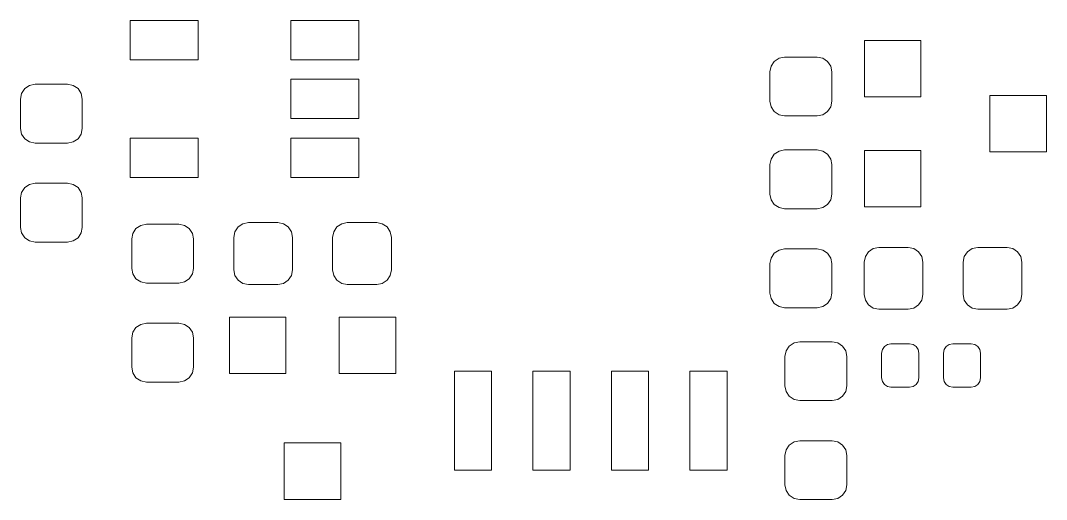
# Model space of a CAD drawing. Header units: millimetres. Extents: x -38 to 35, y -96 to 126.
# Drawn here: x -32.85 to -16.26, y 56.72 to 64.46 of the extents above; entities that cross this region are included whole.
import ezdxf

# ---------------------------------------------------------------- set-up
doc = ezdxf.new("R2010")
doc.units = ezdxf.units.MM
doc.header["$MEASUREMENT"] = 0
doc.layers.add('Layer 1', color=7, linetype='Continuous')

msp = doc.modelspace()

# ---------------------------------------------------------------- linework, layer by layer
at = {"layer": 'Layer 1', "color": 250, "lineweight": 9}
for points in [[(-31.0807, 63.8265), (-31.0807, 63.8265), (-29.9807, 63.8265), (-29.9807, 63.8265), (-29.9807, 63.8265), (-29.9807, 63.8265), (-29.9807, 64.4615), (-29.9807, 64.4615), (-29.9807, 64.4615), (-29.9807, 64.4615), (-31.0807, 64.4615), (-31.0807, 64.4615), (-31.0807, 64.4615), (-31.0807, 64.4615), (-31.0807, 63.8265), (-31.0807, 63.8265)], [(-28.4807, 63.8265), (-28.4807, 63.8265), (-27.3807, 63.8265), (-27.3807, 63.8265), (-27.3807, 63.8265), (-27.3807, 63.8265), (-27.3807, 64.4615), (-27.3807, 64.4615), (-27.3807, 64.4615), (-27.3807, 64.4615), (-28.4807, 64.4615), (-28.4807, 64.4615), (-28.4807, 64.4615), (-28.4807, 64.4615), (-28.4807, 63.8265), (-28.4807, 63.8265)], [(-28.4807, 62.8765), (-28.4807, 62.8765), (-27.3807, 62.8765), (-27.3807, 62.8765), (-27.3807, 62.8765), (-27.3807, 62.8765), (-27.3807, 63.5115), (-27.3807, 63.5115), (-27.3807, 63.5115), (-27.3807, 63.5115), (-28.4807, 63.5115), (-28.4807, 63.5115), (-28.4807, 63.5115), (-28.4807, 63.5115), (-28.4807, 62.8765), (-28.4807, 62.8765)], [(-31.0807, 61.9265), (-31.0807, 61.9265), (-29.9807, 61.9265), (-29.9807, 61.9265), (-29.9807, 61.9265), (-29.9807, 61.9265), (-29.9807, 62.5615), (-29.9807, 62.5615), (-29.9807, 62.5615), (-29.9807, 62.5615), (-31.0807, 62.5615), (-31.0807, 62.5615), (-31.0807, 62.5615), (-31.0807, 62.5615), (-31.0807, 61.9265), (-31.0807, 61.9265)], [(-28.4807, 61.9265), (-28.4807, 61.9265), (-27.3807, 61.9265), (-27.3807, 61.9265), (-27.3807, 61.9265), (-27.3807, 61.9265), (-27.3807, 62.5615), (-27.3807, 62.5615), (-27.3807, 62.5615), (-27.3807, 62.5615), (-28.4807, 62.5615), (-28.4807, 62.5615), (-28.4807, 62.5615), (-28.4807, 62.5615), (-28.4807, 61.9265), (-28.4807, 61.9265)], [(-25.2353, 57.1905), (-25.2353, 57.1905), (-25.2353, 58.7905), (-25.2353, 58.7905), (-25.2353, 58.7905), (-25.2353, 58.7905), (-25.8353, 58.7905), (-25.8353, 58.7905), (-25.8353, 58.7905), (-25.8353, 58.7905), (-25.8353, 57.1905), (-25.8353, 57.1905), (-25.8353, 57.1905), (-25.8353, 57.1905), (-25.2353, 57.1905), (-25.2353, 57.1905)], [(-23.9653, 57.1905), (-23.9653, 57.1905), (-23.9653, 58.7905), (-23.9653, 58.7905), (-23.9653, 58.7905), (-23.9653, 58.7905), (-24.5653, 58.7905), (-24.5653, 58.7905), (-24.5653, 58.7905), (-24.5653, 58.7905), (-24.5653, 57.1905), (-24.5653, 57.1905), (-24.5653, 57.1905), (-24.5653, 57.1905), (-23.9653, 57.1905), (-23.9653, 57.1905)], [(-22.6953, 57.1905), (-22.6953, 57.1905), (-22.6953, 58.7905), (-22.6953, 58.7905), (-22.6953, 58.7905), (-22.6953, 58.7905), (-23.2953, 58.7905), (-23.2953, 58.7905), (-23.2953, 58.7905), (-23.2953, 58.7905), (-23.2953, 57.1905), (-23.2953, 57.1905), (-23.2953, 57.1905), (-23.2953, 57.1905), (-22.6953, 57.1905), (-22.6953, 57.1905)], [(-21.4253, 57.1905), (-21.4253, 57.1905), (-21.4253, 58.7905), (-21.4253, 58.7905), (-21.4253, 58.7905), (-21.4253, 58.7905), (-22.0253, 58.7905), (-22.0253, 58.7905), (-22.0253, 58.7905), (-22.0253, 58.7905), (-22.0253, 57.1905), (-22.0253, 57.1905), (-22.0253, 57.1905), (-22.0253, 57.1905), (-21.4253, 57.1905), (-21.4253, 57.1905)]]:
    msp.add_open_spline(points, degree=3, knots=[0, 0, 0, 0, 0.2, 0.2, 0.2, 0.2, 0.4, 0.4, 0.4, 0.4, 0.6, 0.6, 0.6, 0.6, 1, 1, 1, 1], dxfattribs=at)
at = {"layer": 'Layer 1', "lineweight": 9}
for points, knots in [([(-19.2035, 63.2258), (-19.2035, 63.2258), (-18.2891, 63.2258), (-18.2891, 63.2258), (-18.2891, 63.2258), (-18.2891, 63.2258), (-18.2891, 64.1402), (-18.2891, 64.1402), (-18.2891, 64.1402), (-18.2891, 64.1402), (-19.2035, 64.1402), (-19.2035, 64.1402), (-19.2035, 64.1402), (-19.2035, 64.1402), (-19.2035, 63.2258), (-19.2035, 63.2258)], [0, 0, 0, 0, 0.2, 0.2, 0.2, 0.2, 0.4, 0.4, 0.4, 0.4, 0.6, 0.6, 0.6, 0.6, 1, 1, 1, 1]), ([(-20.4928, 63.869), (-20.4928, 63.869), (-20.5837, 63.8509), (-20.5837, 63.8509), (-20.5837, 63.8509), (-20.5837, 63.8509), (-20.6607, 63.7994), (-20.6607, 63.7994), (-20.6607, 63.7994), (-20.6607, 63.7994), (-20.7122, 63.7224), (-20.7122, 63.7224), (-20.7122, 63.7224), (-20.7122, 63.7224), (-20.7303, 63.6315), (-20.7303, 63.6315), (-20.7303, 63.6315), (-20.7303, 63.6315), (-20.7303, 63.1565), (-20.7303, 63.1565), (-20.7303, 63.1565), (-20.7303, 63.1565), (-20.7122, 63.0656), (-20.7122, 63.0656), (-20.7122, 63.0656), (-20.7122, 63.0656), (-20.6607, 62.9886), (-20.6607, 62.9886), (-20.6607, 62.9886), (-20.6607, 62.9886), (-20.5837, 62.9371), (-20.5837, 62.9371), (-20.5837, 62.9371), (-20.5837, 62.9371), (-20.4928, 62.919), (-20.4928, 62.919), (-20.4928, 62.919), (-20.4928, 62.919), (-19.9678, 62.919), (-19.9678, 62.919), (-19.9678, 62.919), (-19.9678, 62.919), (-19.8769, 62.9371), (-19.8769, 62.9371), (-19.8769, 62.9371), (-19.8769, 62.9371), (-19.7999, 62.9886), (-19.7999, 62.9886), (-19.7999, 62.9886), (-19.7999, 62.9886), (-19.7484, 63.0656), (-19.7484, 63.0656), (-19.7484, 63.0656), (-19.7484, 63.0656), (-19.7303, 63.1565), (-19.7303, 63.1565), (-19.7303, 63.1565), (-19.7303, 63.1565), (-19.7303, 63.6315), (-19.7303, 63.6315), (-19.7303, 63.6315), (-19.7303, 63.6315), (-19.7484, 63.7224), (-19.7484, 63.7224), (-19.7484, 63.7224), (-19.7484, 63.7224), (-19.7999, 63.7994), (-19.7999, 63.7994), (-19.7999, 63.7994), (-19.7999, 63.7994), (-19.8769, 63.8509), (-19.8769, 63.8509), (-19.8769, 63.8509), (-19.8769, 63.8509), (-19.9678, 63.869), (-19.9678, 63.869), (-19.9678, 63.869), (-19.9678, 63.869), (-20.4928, 63.869), (-20.4928, 63.869)], [0, 0, 0, 0, 0.047619, 0.047619, 0.047619, 0.047619, 0.0952381, 0.0952381, 0.0952381, 0.0952381, 0.1428571, 0.1428571, 0.1428571, 0.1428571, 0.1904762, 0.1904762, 0.1904762, 0.1904762, 0.2380952, 0.2380952, 0.2380952, 0.2380952, 0.2857143, 0.2857143, 0.2857143, 0.2857143, 0.3333333, 0.3333333, 0.3333333, 0.3333333, 0.3809524, 0.3809524, 0.3809524, 0.3809524, 0.4285714, 0.4285714, 0.4285714, 0.4285714, 0.4761905, 0.4761905, 0.4761905, 0.4761905, 0.5238095, 0.5238095, 0.5238095, 0.5238095, 0.5714286, 0.5714286, 0.5714286, 0.5714286, 0.6190476, 0.6190476, 0.6190476, 0.6190476, 0.6666667, 0.6666667, 0.6666667, 0.6666667, 0.7142857, 0.7142857, 0.7142857, 0.7142857, 0.7619048, 0.7619048, 0.7619048, 0.7619048, 0.8095238, 0.8095238, 0.8095238, 0.8095238, 0.8571429, 0.8571429, 0.8571429, 0.8571429, 0.9047619, 0.9047619, 0.9047619, 0.9047619, 1, 1, 1, 1]), ([(-32.0923, 62.4803), (-32.0923, 62.4803), (-32.0014, 62.4984), (-32.0014, 62.4984), (-32.0014, 62.4984), (-32.0014, 62.4984), (-31.9244, 62.5499), (-31.9244, 62.5499), (-31.9244, 62.5499), (-31.9244, 62.5499), (-31.8729, 62.6269), (-31.8729, 62.6269), (-31.8729, 62.6269), (-31.8729, 62.6269), (-31.8548, 62.7178), (-31.8548, 62.7178), (-31.8548, 62.7178), (-31.8548, 62.7178), (-31.8548, 63.1928), (-31.8548, 63.1928), (-31.8548, 63.1928), (-31.8548, 63.1928), (-31.8729, 63.2837), (-31.8729, 63.2837), (-31.8729, 63.2837), (-31.8729, 63.2837), (-31.9244, 63.3607), (-31.9244, 63.3607), (-31.9244, 63.3607), (-31.9244, 63.3607), (-32.0014, 63.4122), (-32.0014, 63.4122), (-32.0014, 63.4122), (-32.0014, 63.4122), (-32.0923, 63.4303), (-32.0923, 63.4303), (-32.0923, 63.4303), (-32.0923, 63.4303), (-32.6173, 63.4303), (-32.6173, 63.4303), (-32.6173, 63.4303), (-32.6173, 63.4303), (-32.7082, 63.4122), (-32.7082, 63.4122), (-32.7082, 63.4122), (-32.7082, 63.4122), (-32.7852, 63.3607), (-32.7852, 63.3607), (-32.7852, 63.3607), (-32.7852, 63.3607), (-32.8367, 63.2837), (-32.8367, 63.2837), (-32.8367, 63.2837), (-32.8367, 63.2837), (-32.8548, 63.1928), (-32.8548, 63.1928), (-32.8548, 63.1928), (-32.8548, 63.1928), (-32.8548, 62.7178), (-32.8548, 62.7178), (-32.8548, 62.7178), (-32.8548, 62.7178), (-32.8367, 62.6269), (-32.8367, 62.6269), (-32.8367, 62.6269), (-32.8367, 62.6269), (-32.7852, 62.5499), (-32.7852, 62.5499), (-32.7852, 62.5499), (-32.7852, 62.5499), (-32.7082, 62.4984), (-32.7082, 62.4984), (-32.7082, 62.4984), (-32.7082, 62.4984), (-32.6173, 62.4803), (-32.6173, 62.4803), (-32.6173, 62.4803), (-32.6173, 62.4803), (-32.0923, 62.4803), (-32.0923, 62.4803)], [0, 0, 0, 0, 0.047619, 0.047619, 0.047619, 0.047619, 0.0952381, 0.0952381, 0.0952381, 0.0952381, 0.1428571, 0.1428571, 0.1428571, 0.1428571, 0.1904762, 0.1904762, 0.1904762, 0.1904762, 0.2380952, 0.2380952, 0.2380952, 0.2380952, 0.2857143, 0.2857143, 0.2857143, 0.2857143, 0.3333333, 0.3333333, 0.3333333, 0.3333333, 0.3809524, 0.3809524, 0.3809524, 0.3809524, 0.4285714, 0.4285714, 0.4285714, 0.4285714, 0.4761905, 0.4761905, 0.4761905, 0.4761905, 0.5238095, 0.5238095, 0.5238095, 0.5238095, 0.5714286, 0.5714286, 0.5714286, 0.5714286, 0.6190476, 0.6190476, 0.6190476, 0.6190476, 0.6666667, 0.6666667, 0.6666667, 0.6666667, 0.7142857, 0.7142857, 0.7142857, 0.7142857, 0.7619048, 0.7619048, 0.7619048, 0.7619048, 0.8095238, 0.8095238, 0.8095238, 0.8095238, 0.8571429, 0.8571429, 0.8571429, 0.8571429, 0.9047619, 0.9047619, 0.9047619, 0.9047619, 1, 1, 1, 1]), ([(-17.1715, 62.3368), (-17.1715, 62.3368), (-16.2571, 62.3368), (-16.2571, 62.3368), (-16.2571, 62.3368), (-16.2571, 62.3368), (-16.2571, 63.2512), (-16.2571, 63.2512), (-16.2571, 63.2512), (-16.2571, 63.2512), (-17.1715, 63.2512), (-17.1715, 63.2512), (-17.1715, 63.2512), (-17.1715, 63.2512), (-17.1715, 62.3368), (-17.1715, 62.3368)], [0, 0, 0, 0, 0.2, 0.2, 0.2, 0.2, 0.4, 0.4, 0.4, 0.4, 0.6, 0.6, 0.6, 0.6, 1, 1, 1, 1]), ([(-19.9678, 61.419), (-19.9678, 61.419), (-19.8769, 61.4371), (-19.8769, 61.4371), (-19.8769, 61.4371), (-19.8769, 61.4371), (-19.7999, 61.4886), (-19.7999, 61.4886), (-19.7999, 61.4886), (-19.7999, 61.4886), (-19.7484, 61.5656), (-19.7484, 61.5656), (-19.7484, 61.5656), (-19.7484, 61.5656), (-19.7303, 61.6565), (-19.7303, 61.6565), (-19.7303, 61.6565), (-19.7303, 61.6565), (-19.7303, 62.1315), (-19.7303, 62.1315), (-19.7303, 62.1315), (-19.7303, 62.1315), (-19.7484, 62.2224), (-19.7484, 62.2224), (-19.7484, 62.2224), (-19.7484, 62.2224), (-19.7999, 62.2994), (-19.7999, 62.2994), (-19.7999, 62.2994), (-19.7999, 62.2994), (-19.8769, 62.3509), (-19.8769, 62.3509), (-19.8769, 62.3509), (-19.8769, 62.3509), (-19.9678, 62.369), (-19.9678, 62.369), (-19.9678, 62.369), (-19.9678, 62.369), (-20.4928, 62.369), (-20.4928, 62.369), (-20.4928, 62.369), (-20.4928, 62.369), (-20.5837, 62.3509), (-20.5837, 62.3509), (-20.5837, 62.3509), (-20.5837, 62.3509), (-20.6607, 62.2994), (-20.6607, 62.2994), (-20.6607, 62.2994), (-20.6607, 62.2994), (-20.7122, 62.2224), (-20.7122, 62.2224), (-20.7122, 62.2224), (-20.7122, 62.2224), (-20.7303, 62.1315), (-20.7303, 62.1315), (-20.7303, 62.1315), (-20.7303, 62.1315), (-20.7303, 61.6565), (-20.7303, 61.6565), (-20.7303, 61.6565), (-20.7303, 61.6565), (-20.7122, 61.5656), (-20.7122, 61.5656), (-20.7122, 61.5656), (-20.7122, 61.5656), (-20.6607, 61.4886), (-20.6607, 61.4886), (-20.6607, 61.4886), (-20.6607, 61.4886), (-20.5837, 61.4371), (-20.5837, 61.4371), (-20.5837, 61.4371), (-20.5837, 61.4371), (-20.4928, 61.419), (-20.4928, 61.419), (-20.4928, 61.419), (-20.4928, 61.419), (-19.9678, 61.419), (-19.9678, 61.419)], [0, 0, 0, 0, 0.047619, 0.047619, 0.047619, 0.047619, 0.0952381, 0.0952381, 0.0952381, 0.0952381, 0.1428571, 0.1428571, 0.1428571, 0.1428571, 0.1904762, 0.1904762, 0.1904762, 0.1904762, 0.2380952, 0.2380952, 0.2380952, 0.2380952, 0.2857143, 0.2857143, 0.2857143, 0.2857143, 0.3333333, 0.3333333, 0.3333333, 0.3333333, 0.3809524, 0.3809524, 0.3809524, 0.3809524, 0.4285714, 0.4285714, 0.4285714, 0.4285714, 0.4761905, 0.4761905, 0.4761905, 0.4761905, 0.5238095, 0.5238095, 0.5238095, 0.5238095, 0.5714286, 0.5714286, 0.5714286, 0.5714286, 0.6190476, 0.6190476, 0.6190476, 0.6190476, 0.6666667, 0.6666667, 0.6666667, 0.6666667, 0.7142857, 0.7142857, 0.7142857, 0.7142857, 0.7619048, 0.7619048, 0.7619048, 0.7619048, 0.8095238, 0.8095238, 0.8095238, 0.8095238, 0.8571429, 0.8571429, 0.8571429, 0.8571429, 0.9047619, 0.9047619, 0.9047619, 0.9047619, 1, 1, 1, 1]), ([(-19.2035, 61.4478), (-19.2035, 61.4478), (-18.2891, 61.4478), (-18.2891, 61.4478), (-18.2891, 61.4478), (-18.2891, 61.4478), (-18.2891, 62.3622), (-18.2891, 62.3622), (-18.2891, 62.3622), (-18.2891, 62.3622), (-19.2035, 62.3622), (-19.2035, 62.3622), (-19.2035, 62.3622), (-19.2035, 62.3622), (-19.2035, 61.4478), (-19.2035, 61.4478)], [0, 0, 0, 0, 0.2, 0.2, 0.2, 0.2, 0.4, 0.4, 0.4, 0.4, 0.6, 0.6, 0.6, 0.6, 1, 1, 1, 1]), ([(-32.0923, 60.8803), (-32.0923, 60.8803), (-32.0014, 60.8984), (-32.0014, 60.8984), (-32.0014, 60.8984), (-32.0014, 60.8984), (-31.9244, 60.9499), (-31.9244, 60.9499), (-31.9244, 60.9499), (-31.9244, 60.9499), (-31.8729, 61.0269), (-31.8729, 61.0269), (-31.8729, 61.0269), (-31.8729, 61.0269), (-31.8548, 61.1178), (-31.8548, 61.1178), (-31.8548, 61.1178), (-31.8548, 61.1178), (-31.8548, 61.5928), (-31.8548, 61.5928), (-31.8548, 61.5928), (-31.8548, 61.5928), (-31.8729, 61.6837), (-31.8729, 61.6837), (-31.8729, 61.6837), (-31.8729, 61.6837), (-31.9244, 61.7607), (-31.9244, 61.7607), (-31.9244, 61.7607), (-31.9244, 61.7607), (-32.0014, 61.8122), (-32.0014, 61.8122), (-32.0014, 61.8122), (-32.0014, 61.8122), (-32.0923, 61.8303), (-32.0923, 61.8303), (-32.0923, 61.8303), (-32.0923, 61.8303), (-32.6173, 61.8303), (-32.6173, 61.8303), (-32.6173, 61.8303), (-32.6173, 61.8303), (-32.7082, 61.8122), (-32.7082, 61.8122), (-32.7082, 61.8122), (-32.7082, 61.8122), (-32.7852, 61.7607), (-32.7852, 61.7607), (-32.7852, 61.7607), (-32.7852, 61.7607), (-32.8367, 61.6837), (-32.8367, 61.6837), (-32.8367, 61.6837), (-32.8367, 61.6837), (-32.8548, 61.5928), (-32.8548, 61.5928), (-32.8548, 61.5928), (-32.8548, 61.5928), (-32.8548, 61.1178), (-32.8548, 61.1178), (-32.8548, 61.1178), (-32.8548, 61.1178), (-32.8367, 61.0269), (-32.8367, 61.0269), (-32.8367, 61.0269), (-32.8367, 61.0269), (-32.7852, 60.9499), (-32.7852, 60.9499), (-32.7852, 60.9499), (-32.7852, 60.9499), (-32.7082, 60.8984), (-32.7082, 60.8984), (-32.7082, 60.8984), (-32.7082, 60.8984), (-32.6173, 60.8803), (-32.6173, 60.8803), (-32.6173, 60.8803), (-32.6173, 60.8803), (-32.0923, 60.8803), (-32.0923, 60.8803)], [0, 0, 0, 0, 0.047619, 0.047619, 0.047619, 0.047619, 0.0952381, 0.0952381, 0.0952381, 0.0952381, 0.1428571, 0.1428571, 0.1428571, 0.1428571, 0.1904762, 0.1904762, 0.1904762, 0.1904762, 0.2380952, 0.2380952, 0.2380952, 0.2380952, 0.2857143, 0.2857143, 0.2857143, 0.2857143, 0.3333333, 0.3333333, 0.3333333, 0.3333333, 0.3809524, 0.3809524, 0.3809524, 0.3809524, 0.4285714, 0.4285714, 0.4285714, 0.4285714, 0.4761905, 0.4761905, 0.4761905, 0.4761905, 0.5238095, 0.5238095, 0.5238095, 0.5238095, 0.5714286, 0.5714286, 0.5714286, 0.5714286, 0.6190476, 0.6190476, 0.6190476, 0.6190476, 0.6666667, 0.6666667, 0.6666667, 0.6666667, 0.7142857, 0.7142857, 0.7142857, 0.7142857, 0.7619048, 0.7619048, 0.7619048, 0.7619048, 0.8095238, 0.8095238, 0.8095238, 0.8095238, 0.8571429, 0.8571429, 0.8571429, 0.8571429, 0.9047619, 0.9047619, 0.9047619, 0.9047619, 1, 1, 1, 1]), ([(-30.8188, 61.1676), (-30.8188, 61.1676), (-30.9097, 61.1495), (-30.9097, 61.1495), (-30.9097, 61.1495), (-30.9097, 61.1495), (-30.9867, 61.098), (-30.9867, 61.098), (-30.9867, 61.098), (-30.9867, 61.098), (-31.0382, 61.021), (-31.0382, 61.021), (-31.0382, 61.021), (-31.0382, 61.021), (-31.0563, 60.9301), (-31.0563, 60.9301), (-31.0563, 60.9301), (-31.0563, 60.9301), (-31.0563, 60.4551), (-31.0563, 60.4551), (-31.0563, 60.4551), (-31.0563, 60.4551), (-31.0382, 60.3642), (-31.0382, 60.3642), (-31.0382, 60.3642), (-31.0382, 60.3642), (-30.9867, 60.2872), (-30.9867, 60.2872), (-30.9867, 60.2872), (-30.9867, 60.2872), (-30.9097, 60.2357), (-30.9097, 60.2357), (-30.9097, 60.2357), (-30.9097, 60.2357), (-30.8188, 60.2176), (-30.8188, 60.2176), (-30.8188, 60.2176), (-30.8188, 60.2176), (-30.2938, 60.2176), (-30.2938, 60.2176), (-30.2938, 60.2176), (-30.2938, 60.2176), (-30.2029, 60.2357), (-30.2029, 60.2357), (-30.2029, 60.2357), (-30.2029, 60.2357), (-30.1259, 60.2872), (-30.1259, 60.2872), (-30.1259, 60.2872), (-30.1259, 60.2872), (-30.0744, 60.3642), (-30.0744, 60.3642), (-30.0744, 60.3642), (-30.0744, 60.3642), (-30.0563, 60.4551), (-30.0563, 60.4551), (-30.0563, 60.4551), (-30.0563, 60.4551), (-30.0563, 60.9301), (-30.0563, 60.9301), (-30.0563, 60.9301), (-30.0563, 60.9301), (-30.0744, 61.021), (-30.0744, 61.021), (-30.0744, 61.021), (-30.0744, 61.021), (-30.1259, 61.098), (-30.1259, 61.098), (-30.1259, 61.098), (-30.1259, 61.098), (-30.2029, 61.1495), (-30.2029, 61.1495), (-30.2029, 61.1495), (-30.2029, 61.1495), (-30.2938, 61.1676), (-30.2938, 61.1676), (-30.2938, 61.1676), (-30.2938, 61.1676), (-30.8188, 61.1676), (-30.8188, 61.1676)], [0, 0, 0, 0, 0.047619, 0.047619, 0.047619, 0.047619, 0.0952381, 0.0952381, 0.0952381, 0.0952381, 0.1428571, 0.1428571, 0.1428571, 0.1428571, 0.1904762, 0.1904762, 0.1904762, 0.1904762, 0.2380952, 0.2380952, 0.2380952, 0.2380952, 0.2857143, 0.2857143, 0.2857143, 0.2857143, 0.3333333, 0.3333333, 0.3333333, 0.3333333, 0.3809524, 0.3809524, 0.3809524, 0.3809524, 0.4285714, 0.4285714, 0.4285714, 0.4285714, 0.4761905, 0.4761905, 0.4761905, 0.4761905, 0.5238095, 0.5238095, 0.5238095, 0.5238095, 0.5714286, 0.5714286, 0.5714286, 0.5714286, 0.6190476, 0.6190476, 0.6190476, 0.6190476, 0.6666667, 0.6666667, 0.6666667, 0.6666667, 0.7142857, 0.7142857, 0.7142857, 0.7142857, 0.7619048, 0.7619048, 0.7619048, 0.7619048, 0.8095238, 0.8095238, 0.8095238, 0.8095238, 0.8571429, 0.8571429, 0.8571429, 0.8571429, 0.9047619, 0.9047619, 0.9047619, 0.9047619, 1, 1, 1, 1]), ([(-29.4053, 60.4315), (-29.4053, 60.4315), (-29.3872, 60.3406), (-29.3872, 60.3406), (-29.3872, 60.3406), (-29.3872, 60.3406), (-29.3357, 60.2636), (-29.3357, 60.2636), (-29.3357, 60.2636), (-29.3357, 60.2636), (-29.2587, 60.2121), (-29.2587, 60.2121), (-29.2587, 60.2121), (-29.2587, 60.2121), (-29.1678, 60.194), (-29.1678, 60.194), (-29.1678, 60.194), (-29.1678, 60.194), (-28.6928, 60.194), (-28.6928, 60.194), (-28.6928, 60.194), (-28.6928, 60.194), (-28.6019, 60.2121), (-28.6019, 60.2121), (-28.6019, 60.2121), (-28.6019, 60.2121), (-28.5249, 60.2636), (-28.5249, 60.2636), (-28.5249, 60.2636), (-28.5249, 60.2636), (-28.4734, 60.3406), (-28.4734, 60.3406), (-28.4734, 60.3406), (-28.4734, 60.3406), (-28.4553, 60.4315), (-28.4553, 60.4315), (-28.4553, 60.4315), (-28.4553, 60.4315), (-28.4553, 60.9565), (-28.4553, 60.9565), (-28.4553, 60.9565), (-28.4553, 60.9565), (-28.4734, 61.0474), (-28.4734, 61.0474), (-28.4734, 61.0474), (-28.4734, 61.0474), (-28.5249, 61.1244), (-28.5249, 61.1244), (-28.5249, 61.1244), (-28.5249, 61.1244), (-28.6019, 61.1759), (-28.6019, 61.1759), (-28.6019, 61.1759), (-28.6019, 61.1759), (-28.6928, 61.194), (-28.6928, 61.194), (-28.6928, 61.194), (-28.6928, 61.194), (-29.1678, 61.194), (-29.1678, 61.194), (-29.1678, 61.194), (-29.1678, 61.194), (-29.2587, 61.1759), (-29.2587, 61.1759), (-29.2587, 61.1759), (-29.2587, 61.1759), (-29.3357, 61.1244), (-29.3357, 61.1244), (-29.3357, 61.1244), (-29.3357, 61.1244), (-29.3872, 61.0474), (-29.3872, 61.0474), (-29.3872, 61.0474), (-29.3872, 61.0474), (-29.4053, 60.9565), (-29.4053, 60.9565), (-29.4053, 60.9565), (-29.4053, 60.9565), (-29.4053, 60.4315), (-29.4053, 60.4315)], [0, 0, 0, 0, 0.047619, 0.047619, 0.047619, 0.047619, 0.0952381, 0.0952381, 0.0952381, 0.0952381, 0.1428571, 0.1428571, 0.1428571, 0.1428571, 0.1904762, 0.1904762, 0.1904762, 0.1904762, 0.2380952, 0.2380952, 0.2380952, 0.2380952, 0.2857143, 0.2857143, 0.2857143, 0.2857143, 0.3333333, 0.3333333, 0.3333333, 0.3333333, 0.3809524, 0.3809524, 0.3809524, 0.3809524, 0.4285714, 0.4285714, 0.4285714, 0.4285714, 0.4761905, 0.4761905, 0.4761905, 0.4761905, 0.5238095, 0.5238095, 0.5238095, 0.5238095, 0.5714286, 0.5714286, 0.5714286, 0.5714286, 0.6190476, 0.6190476, 0.6190476, 0.6190476, 0.6666667, 0.6666667, 0.6666667, 0.6666667, 0.7142857, 0.7142857, 0.7142857, 0.7142857, 0.7619048, 0.7619048, 0.7619048, 0.7619048, 0.8095238, 0.8095238, 0.8095238, 0.8095238, 0.8571429, 0.8571429, 0.8571429, 0.8571429, 0.9047619, 0.9047619, 0.9047619, 0.9047619, 1, 1, 1, 1]), ([(-27.8053, 60.4315), (-27.8053, 60.4315), (-27.7872, 60.3406), (-27.7872, 60.3406), (-27.7872, 60.3406), (-27.7872, 60.3406), (-27.7357, 60.2636), (-27.7357, 60.2636), (-27.7357, 60.2636), (-27.7357, 60.2636), (-27.6587, 60.2121), (-27.6587, 60.2121), (-27.6587, 60.2121), (-27.6587, 60.2121), (-27.5678, 60.194), (-27.5678, 60.194), (-27.5678, 60.194), (-27.5678, 60.194), (-27.0928, 60.194), (-27.0928, 60.194), (-27.0928, 60.194), (-27.0928, 60.194), (-27.0019, 60.2121), (-27.0019, 60.2121), (-27.0019, 60.2121), (-27.0019, 60.2121), (-26.9249, 60.2636), (-26.9249, 60.2636), (-26.9249, 60.2636), (-26.9249, 60.2636), (-26.8734, 60.3406), (-26.8734, 60.3406), (-26.8734, 60.3406), (-26.8734, 60.3406), (-26.8553, 60.4315), (-26.8553, 60.4315), (-26.8553, 60.4315), (-26.8553, 60.4315), (-26.8553, 60.9565), (-26.8553, 60.9565), (-26.8553, 60.9565), (-26.8553, 60.9565), (-26.8734, 61.0474), (-26.8734, 61.0474), (-26.8734, 61.0474), (-26.8734, 61.0474), (-26.9249, 61.1244), (-26.9249, 61.1244), (-26.9249, 61.1244), (-26.9249, 61.1244), (-27.0019, 61.1759), (-27.0019, 61.1759), (-27.0019, 61.1759), (-27.0019, 61.1759), (-27.0928, 61.194), (-27.0928, 61.194), (-27.0928, 61.194), (-27.0928, 61.194), (-27.5678, 61.194), (-27.5678, 61.194), (-27.5678, 61.194), (-27.5678, 61.194), (-27.6587, 61.1759), (-27.6587, 61.1759), (-27.6587, 61.1759), (-27.6587, 61.1759), (-27.7357, 61.1244), (-27.7357, 61.1244), (-27.7357, 61.1244), (-27.7357, 61.1244), (-27.7872, 61.0474), (-27.7872, 61.0474), (-27.7872, 61.0474), (-27.7872, 61.0474), (-27.8053, 60.9565), (-27.8053, 60.9565), (-27.8053, 60.9565), (-27.8053, 60.9565), (-27.8053, 60.4315), (-27.8053, 60.4315)], [0, 0, 0, 0, 0.047619, 0.047619, 0.047619, 0.047619, 0.0952381, 0.0952381, 0.0952381, 0.0952381, 0.1428571, 0.1428571, 0.1428571, 0.1428571, 0.1904762, 0.1904762, 0.1904762, 0.1904762, 0.2380952, 0.2380952, 0.2380952, 0.2380952, 0.2857143, 0.2857143, 0.2857143, 0.2857143, 0.3333333, 0.3333333, 0.3333333, 0.3333333, 0.3809524, 0.3809524, 0.3809524, 0.3809524, 0.4285714, 0.4285714, 0.4285714, 0.4285714, 0.4761905, 0.4761905, 0.4761905, 0.4761905, 0.5238095, 0.5238095, 0.5238095, 0.5238095, 0.5714286, 0.5714286, 0.5714286, 0.5714286, 0.6190476, 0.6190476, 0.6190476, 0.6190476, 0.6666667, 0.6666667, 0.6666667, 0.6666667, 0.7142857, 0.7142857, 0.7142857, 0.7142857, 0.7619048, 0.7619048, 0.7619048, 0.7619048, 0.8095238, 0.8095238, 0.8095238, 0.8095238, 0.8571429, 0.8571429, 0.8571429, 0.8571429, 0.9047619, 0.9047619, 0.9047619, 0.9047619, 1, 1, 1, 1]), ([(-19.9678, 59.819), (-19.9678, 59.819), (-19.8769, 59.8371), (-19.8769, 59.8371), (-19.8769, 59.8371), (-19.8769, 59.8371), (-19.7999, 59.8886), (-19.7999, 59.8886), (-19.7999, 59.8886), (-19.7999, 59.8886), (-19.7484, 59.9656), (-19.7484, 59.9656), (-19.7484, 59.9656), (-19.7484, 59.9656), (-19.7303, 60.0565), (-19.7303, 60.0565), (-19.7303, 60.0565), (-19.7303, 60.0565), (-19.7303, 60.5315), (-19.7303, 60.5315), (-19.7303, 60.5315), (-19.7303, 60.5315), (-19.7484, 60.6224), (-19.7484, 60.6224), (-19.7484, 60.6224), (-19.7484, 60.6224), (-19.7999, 60.6994), (-19.7999, 60.6994), (-19.7999, 60.6994), (-19.7999, 60.6994), (-19.8769, 60.7509), (-19.8769, 60.7509), (-19.8769, 60.7509), (-19.8769, 60.7509), (-19.9678, 60.769), (-19.9678, 60.769), (-19.9678, 60.769), (-19.9678, 60.769), (-20.4928, 60.769), (-20.4928, 60.769), (-20.4928, 60.769), (-20.4928, 60.769), (-20.5837, 60.7509), (-20.5837, 60.7509), (-20.5837, 60.7509), (-20.5837, 60.7509), (-20.6607, 60.6994), (-20.6607, 60.6994), (-20.6607, 60.6994), (-20.6607, 60.6994), (-20.7122, 60.6224), (-20.7122, 60.6224), (-20.7122, 60.6224), (-20.7122, 60.6224), (-20.7303, 60.5315), (-20.7303, 60.5315), (-20.7303, 60.5315), (-20.7303, 60.5315), (-20.7303, 60.0565), (-20.7303, 60.0565), (-20.7303, 60.0565), (-20.7303, 60.0565), (-20.7122, 59.9656), (-20.7122, 59.9656), (-20.7122, 59.9656), (-20.7122, 59.9656), (-20.6607, 59.8886), (-20.6607, 59.8886), (-20.6607, 59.8886), (-20.6607, 59.8886), (-20.5837, 59.8371), (-20.5837, 59.8371), (-20.5837, 59.8371), (-20.5837, 59.8371), (-20.4928, 59.819), (-20.4928, 59.819), (-20.4928, 59.819), (-20.4928, 59.819), (-19.9678, 59.819), (-19.9678, 59.819)], [0, 0, 0, 0, 0.047619, 0.047619, 0.047619, 0.047619, 0.0952381, 0.0952381, 0.0952381, 0.0952381, 0.1428571, 0.1428571, 0.1428571, 0.1428571, 0.1904762, 0.1904762, 0.1904762, 0.1904762, 0.2380952, 0.2380952, 0.2380952, 0.2380952, 0.2857143, 0.2857143, 0.2857143, 0.2857143, 0.3333333, 0.3333333, 0.3333333, 0.3333333, 0.3809524, 0.3809524, 0.3809524, 0.3809524, 0.4285714, 0.4285714, 0.4285714, 0.4285714, 0.4761905, 0.4761905, 0.4761905, 0.4761905, 0.5238095, 0.5238095, 0.5238095, 0.5238095, 0.5714286, 0.5714286, 0.5714286, 0.5714286, 0.6190476, 0.6190476, 0.6190476, 0.6190476, 0.6666667, 0.6666667, 0.6666667, 0.6666667, 0.7142857, 0.7142857, 0.7142857, 0.7142857, 0.7619048, 0.7619048, 0.7619048, 0.7619048, 0.8095238, 0.8095238, 0.8095238, 0.8095238, 0.8571429, 0.8571429, 0.8571429, 0.8571429, 0.9047619, 0.9047619, 0.9047619, 0.9047619, 1, 1, 1, 1]), ([(-18.2553, 60.5565), (-18.2553, 60.5565), (-18.2734, 60.6474), (-18.2734, 60.6474), (-18.2734, 60.6474), (-18.2734, 60.6474), (-18.3249, 60.7244), (-18.3249, 60.7244), (-18.3249, 60.7244), (-18.3249, 60.7244), (-18.4019, 60.7759), (-18.4019, 60.7759), (-18.4019, 60.7759), (-18.4019, 60.7759), (-18.4928, 60.794), (-18.4928, 60.794), (-18.4928, 60.794), (-18.4928, 60.794), (-18.9678, 60.794), (-18.9678, 60.794), (-18.9678, 60.794), (-18.9678, 60.794), (-19.0587, 60.7759), (-19.0587, 60.7759), (-19.0587, 60.7759), (-19.0587, 60.7759), (-19.1357, 60.7244), (-19.1357, 60.7244), (-19.1357, 60.7244), (-19.1357, 60.7244), (-19.1872, 60.6474), (-19.1872, 60.6474), (-19.1872, 60.6474), (-19.1872, 60.6474), (-19.2053, 60.5565), (-19.2053, 60.5565), (-19.2053, 60.5565), (-19.2053, 60.5565), (-19.2053, 60.0315), (-19.2053, 60.0315), (-19.2053, 60.0315), (-19.2053, 60.0315), (-19.1872, 59.9406), (-19.1872, 59.9406), (-19.1872, 59.9406), (-19.1872, 59.9406), (-19.1357, 59.8636), (-19.1357, 59.8636), (-19.1357, 59.8636), (-19.1357, 59.8636), (-19.0587, 59.8121), (-19.0587, 59.8121), (-19.0587, 59.8121), (-19.0587, 59.8121), (-18.9678, 59.794), (-18.9678, 59.794), (-18.9678, 59.794), (-18.9678, 59.794), (-18.4928, 59.794), (-18.4928, 59.794), (-18.4928, 59.794), (-18.4928, 59.794), (-18.4019, 59.8121), (-18.4019, 59.8121), (-18.4019, 59.8121), (-18.4019, 59.8121), (-18.3249, 59.8636), (-18.3249, 59.8636), (-18.3249, 59.8636), (-18.3249, 59.8636), (-18.2734, 59.9406), (-18.2734, 59.9406), (-18.2734, 59.9406), (-18.2734, 59.9406), (-18.2553, 60.0315), (-18.2553, 60.0315), (-18.2553, 60.0315), (-18.2553, 60.0315), (-18.2553, 60.5565), (-18.2553, 60.5565)], [0, 0, 0, 0, 0.047619, 0.047619, 0.047619, 0.047619, 0.0952381, 0.0952381, 0.0952381, 0.0952381, 0.1428571, 0.1428571, 0.1428571, 0.1428571, 0.1904762, 0.1904762, 0.1904762, 0.1904762, 0.2380952, 0.2380952, 0.2380952, 0.2380952, 0.2857143, 0.2857143, 0.2857143, 0.2857143, 0.3333333, 0.3333333, 0.3333333, 0.3333333, 0.3809524, 0.3809524, 0.3809524, 0.3809524, 0.4285714, 0.4285714, 0.4285714, 0.4285714, 0.4761905, 0.4761905, 0.4761905, 0.4761905, 0.5238095, 0.5238095, 0.5238095, 0.5238095, 0.5714286, 0.5714286, 0.5714286, 0.5714286, 0.6190476, 0.6190476, 0.6190476, 0.6190476, 0.6666667, 0.6666667, 0.6666667, 0.6666667, 0.7142857, 0.7142857, 0.7142857, 0.7142857, 0.7619048, 0.7619048, 0.7619048, 0.7619048, 0.8095238, 0.8095238, 0.8095238, 0.8095238, 0.8571429, 0.8571429, 0.8571429, 0.8571429, 0.9047619, 0.9047619, 0.9047619, 0.9047619, 1, 1, 1, 1]), ([(-16.6553, 60.5565), (-16.6553, 60.5565), (-16.6734, 60.6474), (-16.6734, 60.6474), (-16.6734, 60.6474), (-16.6734, 60.6474), (-16.7249, 60.7244), (-16.7249, 60.7244), (-16.7249, 60.7244), (-16.7249, 60.7244), (-16.8019, 60.7759), (-16.8019, 60.7759), (-16.8019, 60.7759), (-16.8019, 60.7759), (-16.8928, 60.794), (-16.8928, 60.794), (-16.8928, 60.794), (-16.8928, 60.794), (-17.3678, 60.794), (-17.3678, 60.794), (-17.3678, 60.794), (-17.3678, 60.794), (-17.4587, 60.7759), (-17.4587, 60.7759), (-17.4587, 60.7759), (-17.4587, 60.7759), (-17.5357, 60.7244), (-17.5357, 60.7244), (-17.5357, 60.7244), (-17.5357, 60.7244), (-17.5872, 60.6474), (-17.5872, 60.6474), (-17.5872, 60.6474), (-17.5872, 60.6474), (-17.6053, 60.5565), (-17.6053, 60.5565), (-17.6053, 60.5565), (-17.6053, 60.5565), (-17.6053, 60.0315), (-17.6053, 60.0315), (-17.6053, 60.0315), (-17.6053, 60.0315), (-17.5872, 59.9406), (-17.5872, 59.9406), (-17.5872, 59.9406), (-17.5872, 59.9406), (-17.5357, 59.8636), (-17.5357, 59.8636), (-17.5357, 59.8636), (-17.5357, 59.8636), (-17.4587, 59.8121), (-17.4587, 59.8121), (-17.4587, 59.8121), (-17.4587, 59.8121), (-17.3678, 59.794), (-17.3678, 59.794), (-17.3678, 59.794), (-17.3678, 59.794), (-16.8928, 59.794), (-16.8928, 59.794), (-16.8928, 59.794), (-16.8928, 59.794), (-16.8019, 59.8121), (-16.8019, 59.8121), (-16.8019, 59.8121), (-16.8019, 59.8121), (-16.7249, 59.8636), (-16.7249, 59.8636), (-16.7249, 59.8636), (-16.7249, 59.8636), (-16.6734, 59.9406), (-16.6734, 59.9406), (-16.6734, 59.9406), (-16.6734, 59.9406), (-16.6553, 60.0315), (-16.6553, 60.0315), (-16.6553, 60.0315), (-16.6553, 60.0315), (-16.6553, 60.5565), (-16.6553, 60.5565)], [0, 0, 0, 0, 0.047619, 0.047619, 0.047619, 0.047619, 0.0952381, 0.0952381, 0.0952381, 0.0952381, 0.1428571, 0.1428571, 0.1428571, 0.1428571, 0.1904762, 0.1904762, 0.1904762, 0.1904762, 0.2380952, 0.2380952, 0.2380952, 0.2380952, 0.2857143, 0.2857143, 0.2857143, 0.2857143, 0.3333333, 0.3333333, 0.3333333, 0.3333333, 0.3809524, 0.3809524, 0.3809524, 0.3809524, 0.4285714, 0.4285714, 0.4285714, 0.4285714, 0.4761905, 0.4761905, 0.4761905, 0.4761905, 0.5238095, 0.5238095, 0.5238095, 0.5238095, 0.5714286, 0.5714286, 0.5714286, 0.5714286, 0.6190476, 0.6190476, 0.6190476, 0.6190476, 0.6666667, 0.6666667, 0.6666667, 0.6666667, 0.7142857, 0.7142857, 0.7142857, 0.7142857, 0.7619048, 0.7619048, 0.7619048, 0.7619048, 0.8095238, 0.8095238, 0.8095238, 0.8095238, 0.8571429, 0.8571429, 0.8571429, 0.8571429, 0.9047619, 0.9047619, 0.9047619, 0.9047619, 1, 1, 1, 1]), ([(-29.4765, 59.6672), (-29.4765, 59.6672), (-29.4765, 58.7528), (-29.4765, 58.7528), (-29.4765, 58.7528), (-29.4765, 58.7528), (-28.5621, 58.7528), (-28.5621, 58.7528), (-28.5621, 58.7528), (-28.5621, 58.7528), (-28.5621, 59.6672), (-28.5621, 59.6672), (-28.5621, 59.6672), (-28.5621, 59.6672), (-29.4765, 59.6672), (-29.4765, 59.6672)], [0, 0, 0, 0, 0.2, 0.2, 0.2, 0.2, 0.4, 0.4, 0.4, 0.4, 0.6, 0.6, 0.6, 0.6, 1, 1, 1, 1]), ([(-27.6985, 59.6672), (-27.6985, 59.6672), (-27.6985, 58.7528), (-27.6985, 58.7528), (-27.6985, 58.7528), (-27.6985, 58.7528), (-26.7841, 58.7528), (-26.7841, 58.7528), (-26.7841, 58.7528), (-26.7841, 58.7528), (-26.7841, 59.6672), (-26.7841, 59.6672), (-26.7841, 59.6672), (-26.7841, 59.6672), (-27.6985, 59.6672), (-27.6985, 59.6672)], [0, 0, 0, 0, 0.2, 0.2, 0.2, 0.2, 0.4, 0.4, 0.4, 0.4, 0.6, 0.6, 0.6, 0.6, 1, 1, 1, 1]), ([(-30.8188, 59.5676), (-30.8188, 59.5676), (-30.9097, 59.5495), (-30.9097, 59.5495), (-30.9097, 59.5495), (-30.9097, 59.5495), (-30.9867, 59.498), (-30.9867, 59.498), (-30.9867, 59.498), (-30.9867, 59.498), (-31.0382, 59.421), (-31.0382, 59.421), (-31.0382, 59.421), (-31.0382, 59.421), (-31.0563, 59.3301), (-31.0563, 59.3301), (-31.0563, 59.3301), (-31.0563, 59.3301), (-31.0563, 58.8551), (-31.0563, 58.8551), (-31.0563, 58.8551), (-31.0563, 58.8551), (-31.0382, 58.7642), (-31.0382, 58.7642), (-31.0382, 58.7642), (-31.0382, 58.7642), (-30.9867, 58.6872), (-30.9867, 58.6872), (-30.9867, 58.6872), (-30.9867, 58.6872), (-30.9097, 58.6357), (-30.9097, 58.6357), (-30.9097, 58.6357), (-30.9097, 58.6357), (-30.8188, 58.6176), (-30.8188, 58.6176), (-30.8188, 58.6176), (-30.8188, 58.6176), (-30.2938, 58.6176), (-30.2938, 58.6176), (-30.2938, 58.6176), (-30.2938, 58.6176), (-30.2029, 58.6357), (-30.2029, 58.6357), (-30.2029, 58.6357), (-30.2029, 58.6357), (-30.1259, 58.6872), (-30.1259, 58.6872), (-30.1259, 58.6872), (-30.1259, 58.6872), (-30.0744, 58.7642), (-30.0744, 58.7642), (-30.0744, 58.7642), (-30.0744, 58.7642), (-30.0563, 58.8551), (-30.0563, 58.8551), (-30.0563, 58.8551), (-30.0563, 58.8551), (-30.0563, 59.3301), (-30.0563, 59.3301), (-30.0563, 59.3301), (-30.0563, 59.3301), (-30.0744, 59.421), (-30.0744, 59.421), (-30.0744, 59.421), (-30.0744, 59.421), (-30.1259, 59.498), (-30.1259, 59.498), (-30.1259, 59.498), (-30.1259, 59.498), (-30.2029, 59.5495), (-30.2029, 59.5495), (-30.2029, 59.5495), (-30.2029, 59.5495), (-30.2938, 59.5676), (-30.2938, 59.5676), (-30.2938, 59.5676), (-30.2938, 59.5676), (-30.8188, 59.5676), (-30.8188, 59.5676)], [0, 0, 0, 0, 0.047619, 0.047619, 0.047619, 0.047619, 0.0952381, 0.0952381, 0.0952381, 0.0952381, 0.1428571, 0.1428571, 0.1428571, 0.1428571, 0.1904762, 0.1904762, 0.1904762, 0.1904762, 0.2380952, 0.2380952, 0.2380952, 0.2380952, 0.2857143, 0.2857143, 0.2857143, 0.2857143, 0.3333333, 0.3333333, 0.3333333, 0.3333333, 0.3809524, 0.3809524, 0.3809524, 0.3809524, 0.4285714, 0.4285714, 0.4285714, 0.4285714, 0.4761905, 0.4761905, 0.4761905, 0.4761905, 0.5238095, 0.5238095, 0.5238095, 0.5238095, 0.5714286, 0.5714286, 0.5714286, 0.5714286, 0.6190476, 0.6190476, 0.6190476, 0.6190476, 0.6666667, 0.6666667, 0.6666667, 0.6666667, 0.7142857, 0.7142857, 0.7142857, 0.7142857, 0.7619048, 0.7619048, 0.7619048, 0.7619048, 0.8095238, 0.8095238, 0.8095238, 0.8095238, 0.8571429, 0.8571429, 0.8571429, 0.8571429, 0.9047619, 0.9047619, 0.9047619, 0.9047619, 1, 1, 1, 1]), ([(-20.2498, 59.269), (-20.2498, 59.269), (-20.3407, 59.2509), (-20.3407, 59.2509), (-20.3407, 59.2509), (-20.3407, 59.2509), (-20.4177, 59.1994), (-20.4177, 59.1994), (-20.4177, 59.1994), (-20.4177, 59.1994), (-20.4692, 59.1224), (-20.4692, 59.1224), (-20.4692, 59.1224), (-20.4692, 59.1224), (-20.4873, 59.0315), (-20.4873, 59.0315), (-20.4873, 59.0315), (-20.4873, 59.0315), (-20.4873, 58.5565), (-20.4873, 58.5565), (-20.4873, 58.5565), (-20.4873, 58.5565), (-20.4692, 58.4656), (-20.4692, 58.4656), (-20.4692, 58.4656), (-20.4692, 58.4656), (-20.4177, 58.3886), (-20.4177, 58.3886), (-20.4177, 58.3886), (-20.4177, 58.3886), (-20.3407, 58.3371), (-20.3407, 58.3371), (-20.3407, 58.3371), (-20.3407, 58.3371), (-20.2498, 58.319), (-20.2498, 58.319), (-20.2498, 58.319), (-20.2498, 58.319), (-19.7248, 58.319), (-19.7248, 58.319), (-19.7248, 58.319), (-19.7248, 58.319), (-19.6339, 58.3371), (-19.6339, 58.3371), (-19.6339, 58.3371), (-19.6339, 58.3371), (-19.5569, 58.3886), (-19.5569, 58.3886), (-19.5569, 58.3886), (-19.5569, 58.3886), (-19.5054, 58.4656), (-19.5054, 58.4656), (-19.5054, 58.4656), (-19.5054, 58.4656), (-19.4873, 58.5565), (-19.4873, 58.5565), (-19.4873, 58.5565), (-19.4873, 58.5565), (-19.4873, 59.0315), (-19.4873, 59.0315), (-19.4873, 59.0315), (-19.4873, 59.0315), (-19.5054, 59.1224), (-19.5054, 59.1224), (-19.5054, 59.1224), (-19.5054, 59.1224), (-19.5569, 59.1994), (-19.5569, 59.1994), (-19.5569, 59.1994), (-19.5569, 59.1994), (-19.6339, 59.2509), (-19.6339, 59.2509), (-19.6339, 59.2509), (-19.6339, 59.2509), (-19.7248, 59.269), (-19.7248, 59.269), (-19.7248, 59.269), (-19.7248, 59.269), (-20.2498, 59.269), (-20.2498, 59.269)], [0, 0, 0, 0, 0.047619, 0.047619, 0.047619, 0.047619, 0.0952381, 0.0952381, 0.0952381, 0.0952381, 0.1428571, 0.1428571, 0.1428571, 0.1428571, 0.1904762, 0.1904762, 0.1904762, 0.1904762, 0.2380952, 0.2380952, 0.2380952, 0.2380952, 0.2857143, 0.2857143, 0.2857143, 0.2857143, 0.3333333, 0.3333333, 0.3333333, 0.3333333, 0.3809524, 0.3809524, 0.3809524, 0.3809524, 0.4285714, 0.4285714, 0.4285714, 0.4285714, 0.4761905, 0.4761905, 0.4761905, 0.4761905, 0.5238095, 0.5238095, 0.5238095, 0.5238095, 0.5714286, 0.5714286, 0.5714286, 0.5714286, 0.6190476, 0.6190476, 0.6190476, 0.6190476, 0.6666667, 0.6666667, 0.6666667, 0.6666667, 0.7142857, 0.7142857, 0.7142857, 0.7142857, 0.7619048, 0.7619048, 0.7619048, 0.7619048, 0.8095238, 0.8095238, 0.8095238, 0.8095238, 0.8571429, 0.8571429, 0.8571429, 0.8571429, 0.9047619, 0.9047619, 0.9047619, 0.9047619, 1, 1, 1, 1]), ([(-18.9238, 58.6854), (-18.9238, 58.6854), (-18.9124, 58.628), (-18.9124, 58.628), (-18.9124, 58.628), (-18.9124, 58.628), (-18.8799, 58.5793), (-18.8799, 58.5793), (-18.8799, 58.5793), (-18.8799, 58.5793), (-18.8312, 58.5468), (-18.8312, 58.5468), (-18.8312, 58.5468), (-18.8312, 58.5468), (-18.7738, 58.5354), (-18.7738, 58.5354), (-18.7738, 58.5354), (-18.7738, 58.5354), (-18.4738, 58.5354), (-18.4738, 58.5354), (-18.4738, 58.5354), (-18.4738, 58.5354), (-18.4164, 58.5468), (-18.4164, 58.5468), (-18.4164, 58.5468), (-18.4164, 58.5468), (-18.3677, 58.5793), (-18.3677, 58.5793), (-18.3677, 58.5793), (-18.3677, 58.5793), (-18.3352, 58.628), (-18.3352, 58.628), (-18.3352, 58.628), (-18.3352, 58.628), (-18.3238, 58.6854), (-18.3238, 58.6854), (-18.3238, 58.6854), (-18.3238, 58.6854), (-18.3238, 59.0854), (-18.3238, 59.0854), (-18.3238, 59.0854), (-18.3238, 59.0854), (-18.3352, 59.1428), (-18.3352, 59.1428), (-18.3352, 59.1428), (-18.3352, 59.1428), (-18.3677, 59.1915), (-18.3677, 59.1915), (-18.3677, 59.1915), (-18.3677, 59.1915), (-18.4164, 59.224), (-18.4164, 59.224), (-18.4164, 59.224), (-18.4164, 59.224), (-18.4738, 59.2354), (-18.4738, 59.2354), (-18.4738, 59.2354), (-18.4738, 59.2354), (-18.7738, 59.2354), (-18.7738, 59.2354), (-18.7738, 59.2354), (-18.7738, 59.2354), (-18.8312, 59.224), (-18.8312, 59.224), (-18.8312, 59.224), (-18.8312, 59.224), (-18.8799, 59.1915), (-18.8799, 59.1915), (-18.8799, 59.1915), (-18.8799, 59.1915), (-18.9124, 59.1428), (-18.9124, 59.1428), (-18.9124, 59.1428), (-18.9124, 59.1428), (-18.9238, 59.0854), (-18.9238, 59.0854), (-18.9238, 59.0854), (-18.9238, 59.0854), (-18.9238, 58.6854), (-18.9238, 58.6854)], [0, 0, 0, 0, 0.047619, 0.047619, 0.047619, 0.047619, 0.0952381, 0.0952381, 0.0952381, 0.0952381, 0.1428571, 0.1428571, 0.1428571, 0.1428571, 0.1904762, 0.1904762, 0.1904762, 0.1904762, 0.2380952, 0.2380952, 0.2380952, 0.2380952, 0.2857143, 0.2857143, 0.2857143, 0.2857143, 0.3333333, 0.3333333, 0.3333333, 0.3333333, 0.3809524, 0.3809524, 0.3809524, 0.3809524, 0.4285714, 0.4285714, 0.4285714, 0.4285714, 0.4761905, 0.4761905, 0.4761905, 0.4761905, 0.5238095, 0.5238095, 0.5238095, 0.5238095, 0.5714286, 0.5714286, 0.5714286, 0.5714286, 0.6190476, 0.6190476, 0.6190476, 0.6190476, 0.6666667, 0.6666667, 0.6666667, 0.6666667, 0.7142857, 0.7142857, 0.7142857, 0.7142857, 0.7619048, 0.7619048, 0.7619048, 0.7619048, 0.8095238, 0.8095238, 0.8095238, 0.8095238, 0.8571429, 0.8571429, 0.8571429, 0.8571429, 0.9047619, 0.9047619, 0.9047619, 0.9047619, 1, 1, 1, 1]), ([(-17.9238, 58.6854), (-17.9238, 58.6854), (-17.9124, 58.628), (-17.9124, 58.628), (-17.9124, 58.628), (-17.9124, 58.628), (-17.8799, 58.5793), (-17.8799, 58.5793), (-17.8799, 58.5793), (-17.8799, 58.5793), (-17.8312, 58.5468), (-17.8312, 58.5468), (-17.8312, 58.5468), (-17.8312, 58.5468), (-17.7738, 58.5354), (-17.7738, 58.5354), (-17.7738, 58.5354), (-17.7738, 58.5354), (-17.4738, 58.5354), (-17.4738, 58.5354), (-17.4738, 58.5354), (-17.4738, 58.5354), (-17.4164, 58.5468), (-17.4164, 58.5468), (-17.4164, 58.5468), (-17.4164, 58.5468), (-17.3677, 58.5793), (-17.3677, 58.5793), (-17.3677, 58.5793), (-17.3677, 58.5793), (-17.3352, 58.628), (-17.3352, 58.628), (-17.3352, 58.628), (-17.3352, 58.628), (-17.3238, 58.6854), (-17.3238, 58.6854), (-17.3238, 58.6854), (-17.3238, 58.6854), (-17.3238, 59.0854), (-17.3238, 59.0854), (-17.3238, 59.0854), (-17.3238, 59.0854), (-17.3352, 59.1428), (-17.3352, 59.1428), (-17.3352, 59.1428), (-17.3352, 59.1428), (-17.3677, 59.1915), (-17.3677, 59.1915), (-17.3677, 59.1915), (-17.3677, 59.1915), (-17.4164, 59.224), (-17.4164, 59.224), (-17.4164, 59.224), (-17.4164, 59.224), (-17.4738, 59.2354), (-17.4738, 59.2354), (-17.4738, 59.2354), (-17.4738, 59.2354), (-17.7738, 59.2354), (-17.7738, 59.2354), (-17.7738, 59.2354), (-17.7738, 59.2354), (-17.8312, 59.224), (-17.8312, 59.224), (-17.8312, 59.224), (-17.8312, 59.224), (-17.8799, 59.1915), (-17.8799, 59.1915), (-17.8799, 59.1915), (-17.8799, 59.1915), (-17.9124, 59.1428), (-17.9124, 59.1428), (-17.9124, 59.1428), (-17.9124, 59.1428), (-17.9238, 59.0854), (-17.9238, 59.0854), (-17.9238, 59.0854), (-17.9238, 59.0854), (-17.9238, 58.6854), (-17.9238, 58.6854)], [0, 0, 0, 0, 0.047619, 0.047619, 0.047619, 0.047619, 0.0952381, 0.0952381, 0.0952381, 0.0952381, 0.1428571, 0.1428571, 0.1428571, 0.1428571, 0.1904762, 0.1904762, 0.1904762, 0.1904762, 0.2380952, 0.2380952, 0.2380952, 0.2380952, 0.2857143, 0.2857143, 0.2857143, 0.2857143, 0.3333333, 0.3333333, 0.3333333, 0.3333333, 0.3809524, 0.3809524, 0.3809524, 0.3809524, 0.4285714, 0.4285714, 0.4285714, 0.4285714, 0.4761905, 0.4761905, 0.4761905, 0.4761905, 0.5238095, 0.5238095, 0.5238095, 0.5238095, 0.5714286, 0.5714286, 0.5714286, 0.5714286, 0.6190476, 0.6190476, 0.6190476, 0.6190476, 0.6666667, 0.6666667, 0.6666667, 0.6666667, 0.7142857, 0.7142857, 0.7142857, 0.7142857, 0.7619048, 0.7619048, 0.7619048, 0.7619048, 0.8095238, 0.8095238, 0.8095238, 0.8095238, 0.8571429, 0.8571429, 0.8571429, 0.8571429, 0.9047619, 0.9047619, 0.9047619, 0.9047619, 1, 1, 1, 1]), ([(-28.5875, 57.6352), (-28.5875, 57.6352), (-28.5875, 56.7208), (-28.5875, 56.7208), (-28.5875, 56.7208), (-28.5875, 56.7208), (-27.6731, 56.7208), (-27.6731, 56.7208), (-27.6731, 56.7208), (-27.6731, 56.7208), (-27.6731, 57.6352), (-27.6731, 57.6352), (-27.6731, 57.6352), (-27.6731, 57.6352), (-28.5875, 57.6352), (-28.5875, 57.6352)], [0, 0, 0, 0, 0.2, 0.2, 0.2, 0.2, 0.4, 0.4, 0.4, 0.4, 0.6, 0.6, 0.6, 0.6, 1, 1, 1, 1]), ([(-20.2498, 57.669), (-20.2498, 57.669), (-20.3407, 57.6509), (-20.3407, 57.6509), (-20.3407, 57.6509), (-20.3407, 57.6509), (-20.4177, 57.5994), (-20.4177, 57.5994), (-20.4177, 57.5994), (-20.4177, 57.5994), (-20.4692, 57.5224), (-20.4692, 57.5224), (-20.4692, 57.5224), (-20.4692, 57.5224), (-20.4873, 57.4315), (-20.4873, 57.4315), (-20.4873, 57.4315), (-20.4873, 57.4315), (-20.4873, 56.9565), (-20.4873, 56.9565), (-20.4873, 56.9565), (-20.4873, 56.9565), (-20.4692, 56.8656), (-20.4692, 56.8656), (-20.4692, 56.8656), (-20.4692, 56.8656), (-20.4177, 56.7886), (-20.4177, 56.7886), (-20.4177, 56.7886), (-20.4177, 56.7886), (-20.3407, 56.7371), (-20.3407, 56.7371), (-20.3407, 56.7371), (-20.3407, 56.7371), (-20.2498, 56.719), (-20.2498, 56.719), (-20.2498, 56.719), (-20.2498, 56.719), (-19.7248, 56.719), (-19.7248, 56.719), (-19.7248, 56.719), (-19.7248, 56.719), (-19.6339, 56.7371), (-19.6339, 56.7371), (-19.6339, 56.7371), (-19.6339, 56.7371), (-19.5569, 56.7886), (-19.5569, 56.7886), (-19.5569, 56.7886), (-19.5569, 56.7886), (-19.5054, 56.8656), (-19.5054, 56.8656), (-19.5054, 56.8656), (-19.5054, 56.8656), (-19.4873, 56.9565), (-19.4873, 56.9565), (-19.4873, 56.9565), (-19.4873, 56.9565), (-19.4873, 57.4315), (-19.4873, 57.4315), (-19.4873, 57.4315), (-19.4873, 57.4315), (-19.5054, 57.5224), (-19.5054, 57.5224), (-19.5054, 57.5224), (-19.5054, 57.5224), (-19.5569, 57.5994), (-19.5569, 57.5994), (-19.5569, 57.5994), (-19.5569, 57.5994), (-19.6339, 57.6509), (-19.6339, 57.6509), (-19.6339, 57.6509), (-19.6339, 57.6509), (-19.7248, 57.669), (-19.7248, 57.669), (-19.7248, 57.669), (-19.7248, 57.669), (-20.2498, 57.669), (-20.2498, 57.669)], [0, 0, 0, 0, 0.047619, 0.047619, 0.047619, 0.047619, 0.0952381, 0.0952381, 0.0952381, 0.0952381, 0.1428571, 0.1428571, 0.1428571, 0.1428571, 0.1904762, 0.1904762, 0.1904762, 0.1904762, 0.2380952, 0.2380952, 0.2380952, 0.2380952, 0.2857143, 0.2857143, 0.2857143, 0.2857143, 0.3333333, 0.3333333, 0.3333333, 0.3333333, 0.3809524, 0.3809524, 0.3809524, 0.3809524, 0.4285714, 0.4285714, 0.4285714, 0.4285714, 0.4761905, 0.4761905, 0.4761905, 0.4761905, 0.5238095, 0.5238095, 0.5238095, 0.5238095, 0.5714286, 0.5714286, 0.5714286, 0.5714286, 0.6190476, 0.6190476, 0.6190476, 0.6190476, 0.6666667, 0.6666667, 0.6666667, 0.6666667, 0.7142857, 0.7142857, 0.7142857, 0.7142857, 0.7619048, 0.7619048, 0.7619048, 0.7619048, 0.8095238, 0.8095238, 0.8095238, 0.8095238, 0.8571429, 0.8571429, 0.8571429, 0.8571429, 0.9047619, 0.9047619, 0.9047619, 0.9047619, 1, 1, 1, 1])]:
    msp.add_open_spline(points, degree=3, knots=knots, dxfattribs=at)

doc.saveas('drawing.dxf')
